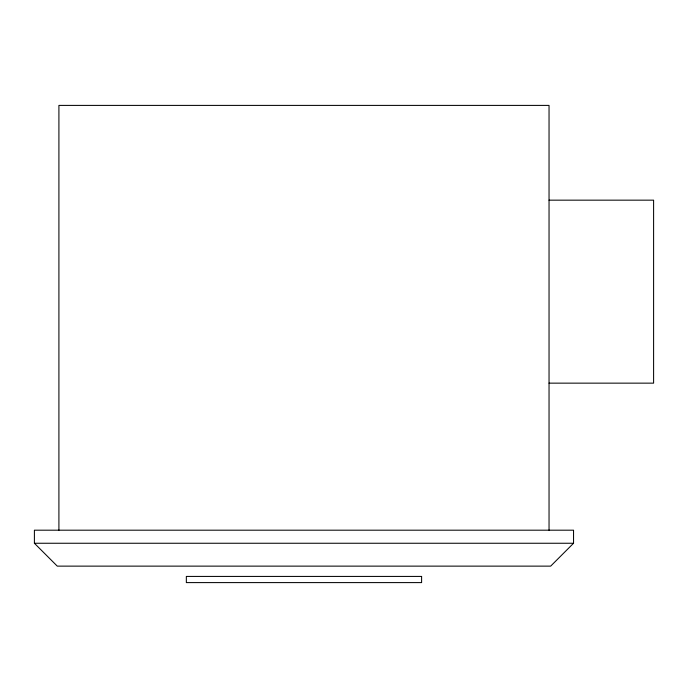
<?xml version="1.0" encoding="UTF-8"?>
<svg xmlns="http://www.w3.org/2000/svg" width="688" height="688" viewBox="0 0 688 688"><rect width="100%" height="100%" fill="white"/><g stroke="black" fill="none" stroke-linecap="round" stroke-linejoin="round"><path stroke-width="1.03" d="M573.543 543.253L550.675 566.129L57.276 566.129L34.4 543.253L34.4 530.19L573.543 530.19L573.543 543.253L34.4 543.253M549.041 200.165L653.6 200.165L653.6 383.147L549.041 383.147M549.041 530.19L549.041 105.402L58.91 105.402L58.91 530.19M421.606 576.424L186.345 576.424L186.345 582.598L421.606 582.598L421.606 576.424"/></g></svg>
